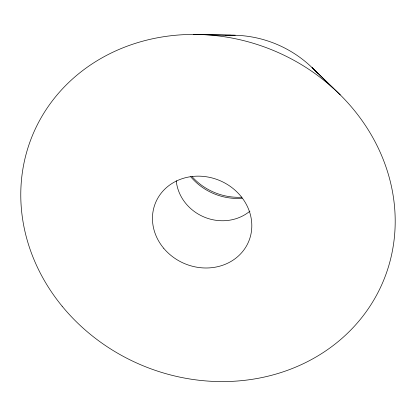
<?xml version="1.0" encoding="UTF-8"?>
<svg xmlns="http://www.w3.org/2000/svg" width="416" height="416" viewBox="0 0 416 416"><rect width="100%" height="100%" fill="white"/><g stroke="black" fill="none" stroke-linecap="round" stroke-linejoin="round"><path stroke-width="0.62" d="M241.914 197.194C223.309 198.333 204.454 190.564 192.052 176.649M203.471 34.668L235.232 35.251M193.44 34.429L230.792 35.209M340.278 94.89L312.031 67.574L332.977 87.989M225.519 35.391A109.221 102.549 22.6 0 1 317.424 73.154M249.917 211.156A44.294 40.648 22.6 0 1 204.36 217.136A44.294 40.648 22.6 0 1 176.238 180.762M242.102 198.276A58.063 54.423 22.6 0 1 190.684 176.732M62.119 306.192A189.946 170.586 22.6 0 0 382.548 282.89A189.946 170.586 22.6 0 0 179.296 34.954A189.946 170.586 22.6 0 0 62.119 306.192M163.66 248.217A50.435 45.1 22.6 0 0 248.591 241.701A50.435 45.1 22.6 0 0 194.152 176.301A50.435 45.1 22.6 0 0 163.66 248.217"/></g></svg>
